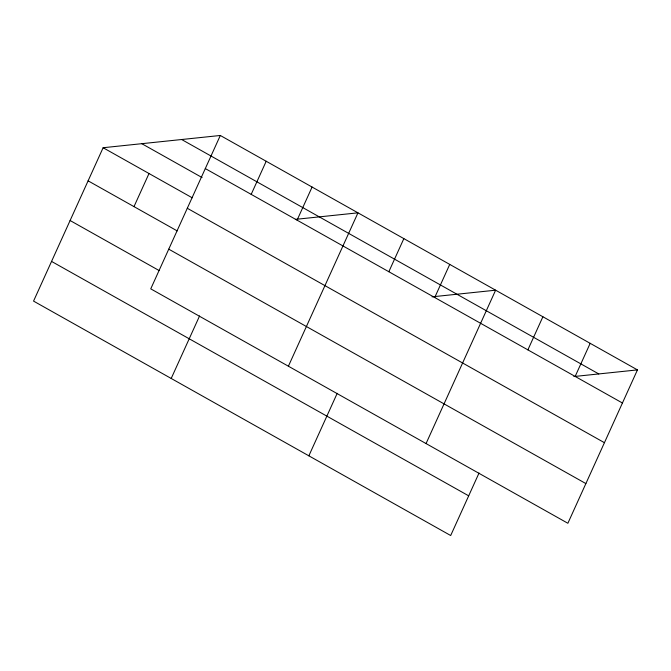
<?xml version="1.0" encoding="UTF-8"?>
<svg xmlns="http://www.w3.org/2000/svg" width="671" height="671" viewBox="0 0 671 671"><rect width="100%" height="100%" fill="white"/><g stroke="black" fill="none" stroke-linecap="round" stroke-linejoin="round"><path stroke-width="1.01" d="M220.314 135.475L150.749 288.849L567.876 523.271L637.45 369.897L220.314 135.475L103.124 147.729L33.55 301.103L450.686 535.525L479.035 473.013M133.99 206.626L149.012 173.521M251.189 194.364L266.202 161.258M171.206 378.461L199.564 315.957M297.068 220.155L312.09 187.05M288.396 366.207L357.97 212.833L295.391 219.375M388.836 271.721L403.858 238.616M308.853 455.827L337.211 393.315M434.724 297.513L449.738 264.408M426.051 443.565L495.626 290.191L432.049 296.842M527.884 349.868L542.898 316.762M575.156 376.431L590.178 343.326M573.873 376.54L637.45 369.897M181.648 139.518L598.775 373.94M205.301 168.58L622.428 403.003M141.799 143.686L202.08 177.563M103.124 147.729L192.191 197.786M187.293 208.27L604.428 442.692M88.102 180.834L177.178 230.891M168.748 249.159L585.875 483.581M70.103 220.524L159.17 270.581M51.55 261.413L468.685 495.835"/></g></svg>
